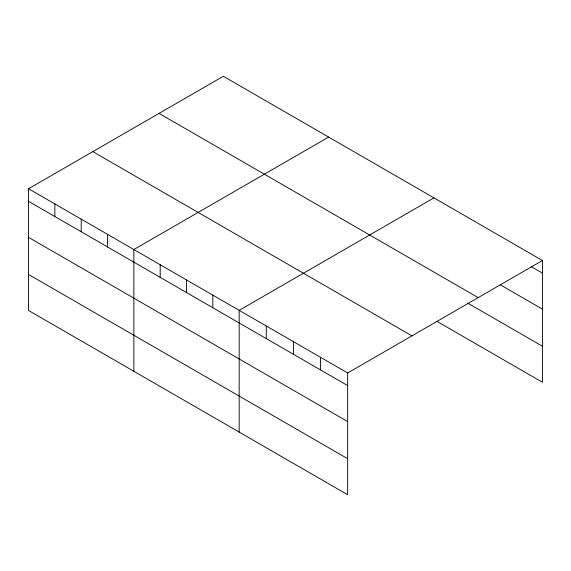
<?xml version="1.0" encoding="UTF-8"?>
<svg xmlns="http://www.w3.org/2000/svg" width="571" height="571" viewBox="0 0 571 571"><rect width="100%" height="100%" fill="white"/><g stroke="black" fill="none" stroke-linecap="round" stroke-linejoin="round"><path stroke-width="0.86" d="M347.66 421.598L347.66 372.977L28.55 188.737L28.55 310.481L347.66 494.722L347.66 421.598L28.55 237.365M436.965 321.359L542.45 382.263L542.45 260.519L223.34 76.278L28.55 188.737M328.646 137.076L133.857 249.541L133.857 371.278M433.953 197.88L239.163 310.339L239.163 432.076M347.66 372.977L542.45 260.519M531.151 266.6L542.45 273.131M500.253 284.779L542.45 309.139M159.059 113.393L478.17 297.627M467.856 303.18L542.45 346.247M92.83 151.629L411.941 335.869M28.55 201.349L347.66 385.589M28.55 274.465L347.66 458.706M320.538 357.318L320.538 369.929M293.415 341.658L293.415 354.27M266.286 325.998L266.286 338.603M212.84 295.136L212.84 307.748M186.51 279.94L186.51 292.545M160.187 264.737L160.187 277.349M107.534 234.338L107.534 246.95M81.203 219.143L81.203 231.747M54.88 203.94L54.88 216.552"/></g></svg>
